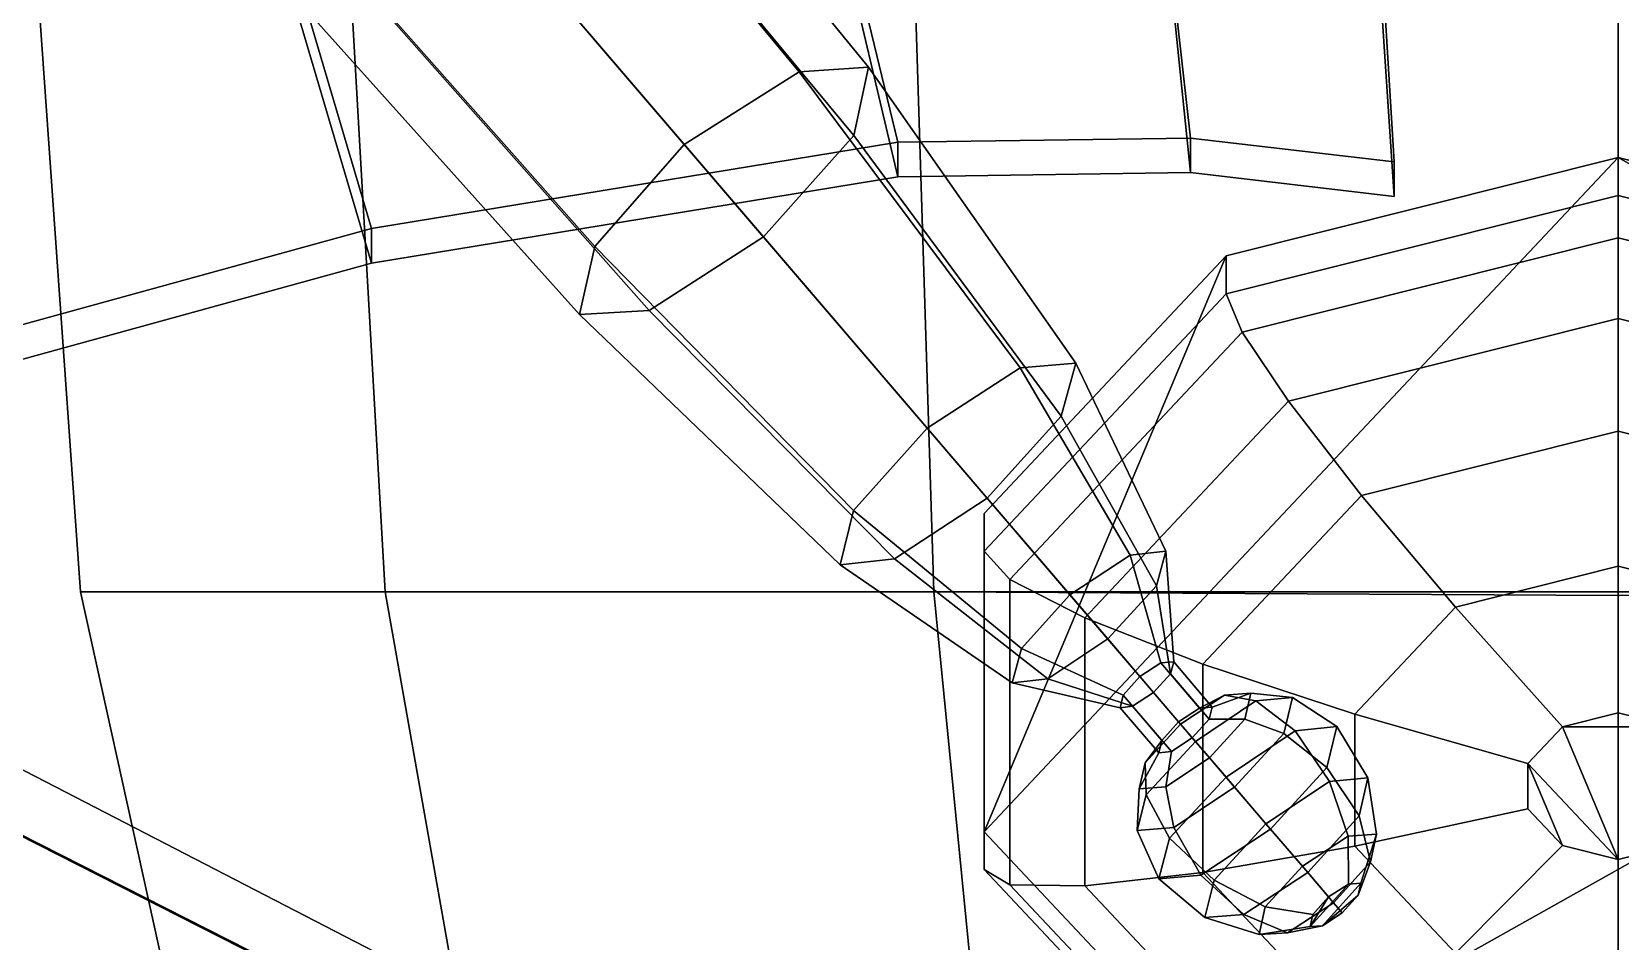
# Model space of a CAD drawing. Header units: metres. Extents: x -10 to 10, y -2.5 to 10.2.
# Drawn here: x -0.807 to -0.003, y -0.567 to -0.106 of the extents above; entities that cross this region are included whole.
import ezdxf

# ---------------------------------------------------------------- set-up
doc = ezdxf.new("R2010")
doc.units = ezdxf.units.M
for name, color, linetype in [('FOOTBASE', 9, 'CONTINUOUS'), ('LEG$C', 11, 'CONTINUOUS'), ('LEG$D', 17, 'CONTINUOUS'), ('THORAX', 15, 'CONTINUOUS'), ('WINGFRNT', 16, 'CONTINUOUS')]:
    doc.layers.add(name, color=color, linetype=linetype)

msp = doc.modelspace()

# ---------------------------------------------------------------- linework, layer by layer
at = {"layer": 'FOOTBASE', "color": 9}
for points in [[(-0.004413, -0.170085, -0.776686), (-0.325005, -0.511234, -0.70495), (-0.20255, -0.641537, -0.677549), (0.316179, -0.350165, -0.738819)], [(-0.325005, -0.511234, -0.70495), (-0.004413, -0.170085, -0.776686), (-0.20255, -0.219855, -0.766219)], [(-0.004413, -0.18922, -0.867699), (-0.20255, -0.238996, -0.857236), (-0.20255, -0.219855, -0.766219), (-0.004413, -0.170085, -0.776686)], [(0.193724, -0.238996, -0.857236), (-0.004413, -0.18922, -0.867699), (-0.004413, -0.170085, -0.776686), (0.193724, -0.219855, -0.766219)], [(0.193724, -0.219855, -0.766219), (-0.004413, -0.170085, -0.776686), (0.316179, -0.350165, -0.738819)], [(-0.004413, -0.18922, -0.867699), (-0.004413, -0.210697, -0.917403), (-0.194524, -0.25845, -0.907361), (-0.20255, -0.238996, -0.857236)], [(0.193724, -0.238996, -0.857236), (0.185698, -0.25845, -0.907361), (-0.004413, -0.210697, -0.917403), (-0.004413, -0.18922, -0.867699)], [(-0.004413, -0.210697, -0.917403), (-0.004413, -0.25154, -0.958631), (-0.171096, -0.293414, -0.949828), (-0.194524, -0.25845, -0.907361)], [(0.185698, -0.25845, -0.907361), (0.16227, -0.293414, -0.949828), (-0.004413, -0.25154, -0.958631), (-0.004413, -0.210697, -0.917403)], [(-0.20255, -0.238996, -0.857236), (-0.325005, -0.3693, -0.829834), (-0.325005, -0.350165, -0.738819), (-0.20255, -0.219855, -0.766219)], [(-0.325005, -0.350165, -0.738819), (-0.325005, -0.511234, -0.70495), (-0.20255, -0.219855, -0.766219)], [(-0.20255, -0.238996, -0.857236), (-0.194524, -0.25845, -0.907361), (-0.312018, -0.383482, -0.881069), (-0.325005, -0.3693, -0.829834)], [(-0.004413, -0.25154, -0.958631), (-0.004413, -0.308459, -0.988062), (-0.134165, -0.341051, -0.981203), (-0.171096, -0.293414, -0.949828)], [(0.16227, -0.293414, -0.949828), (0.125339, -0.341051, -0.981203), (-0.004413, -0.308459, -0.988062), (-0.004413, -0.25154, -0.958631)], [(-0.194524, -0.25845, -0.907361), (-0.171096, -0.293414, -0.949828), (-0.274112, -0.403038, -0.926778), (-0.312018, -0.383482, -0.881069)], [(-0.171096, -0.293414, -0.949828), (-0.134165, -0.341051, -0.981203), (-0.214356, -0.426385, -0.963264), (-0.274112, -0.403038, -0.926778)], [(-0.004413, -0.308459, -0.988062), (-0.004413, -0.376819, -1.0033), (-0.086721, -0.397498, -0.998945), (-0.134165, -0.341051, -0.981203)], [(0.125339, -0.341051, -0.981203), (0.077896, -0.397498, -0.998945), (-0.004413, -0.376819, -1.0033), (-0.004413, -0.308459, -0.988062)], [(-0.134165, -0.341051, -0.981203), (-0.086721, -0.397498, -0.998945), (-0.137591, -0.451632, -0.987562), (-0.214356, -0.426385, -0.963264)], [(-0.325005, -0.3693, -0.829834), (-0.325005, -0.530368, -0.795965), (-0.325005, -0.511234, -0.70495), (-0.325005, -0.350165, -0.738819)], [(0.316179, -0.350165, -0.738819), (-0.20255, -0.641537, -0.677549), (0.316179, -0.511234, -0.70495)], [(-0.325005, -0.3693, -0.829834), (-0.312018, -0.383482, -0.881069), (-0.312018, -0.538025, -0.848572), (-0.325005, -0.530368, -0.795965)], [(-0.004413, -0.376819, -1.0033), (-0.004413, -0.451103, -1.00311), (-0.032611, -0.458187, -1.00161), (-0.086721, -0.397498, -0.998945)], [(0.077896, -0.397498, -0.998945), (0.023785, -0.458187, -1.00161), (-0.004413, -0.451103, -1.00311), (-0.004413, -0.376819, -1.0033)], [(-0.312018, -0.383482, -0.881069), (-0.274112, -0.403038, -0.926778), (-0.274112, -0.53854, -0.898283), (-0.312018, -0.538025, -0.848572)], [(-0.086721, -0.397498, -0.998945), (-0.032611, -0.458187, -1.00161), (-0.050038, -0.476735, -0.99772), (-0.137591, -0.451632, -0.987562)], [(-0.274112, -0.403038, -0.926778), (-0.214356, -0.426385, -0.963264), (-0.214356, -0.531862, -0.941084), (-0.274112, -0.53854, -0.898283)], [(-0.214356, -0.426385, -0.963264), (-0.137591, -0.451632, -0.987562), (-0.137591, -0.518542, -0.973495), (-0.214356, -0.531862, -0.941084)], [(-0.137591, -0.451632, -0.987562), (-0.050038, -0.476735, -0.99772), (-0.050038, -0.499655, -0.992898), (-0.137591, -0.518542, -0.973495)], [(-0.004413, -0.451103, -1.00311), (0.023785, -0.458187, -1.00161), (-0.032611, -0.458187, -1.00161)], [(-0.032611, -0.458187, -1.00161), (-0.004413, -0.525286, -0.987511), (-0.050038, -0.476735, -0.99772)], [(0.023785, -0.458187, -1.00161), (0.023785, -0.518202, -0.988997), (-0.004413, -0.525286, -0.987511), (-0.032611, -0.458187, -1.00161)], [(-0.050038, -0.499655, -0.992898), (-0.050038, -0.476735, -0.99772), (-0.032611, -0.518202, -0.988997)], [(-0.032611, -0.518202, -0.988997), (-0.050038, -0.476735, -0.99772), (-0.004413, -0.525286, -0.987511)], [(-0.137591, -0.518542, -0.973495), (-0.050038, -0.499655, -0.992898), (-0.032611, -0.518202, -0.988997), (-0.086721, -0.572669, -0.962111)], [(-0.325005, -0.530368, -0.795965), (-0.20255, -0.66068, -0.768564), (-0.20255, -0.641537, -0.677549), (-0.325005, -0.511234, -0.70495)], [(-0.004413, -0.691314, -0.667083), (0.316179, -0.511234, -0.70495), (-0.20255, -0.641537, -0.677549)], [(0.193724, -0.641537, -0.677549), (0.316179, -0.511234, -0.70495), (-0.004413, -0.691314, -0.667083)], [(-0.214356, -0.531862, -0.941084), (-0.137591, -0.518542, -0.973495), (-0.086721, -0.572669, -0.962111), (-0.134165, -0.617197, -0.923138)], [(-0.086721, -0.572669, -0.962111), (-0.032611, -0.518202, -0.988997), (-0.004413, -0.525286, -0.987511), (-0.004413, -0.593348, -0.957761)], [(-0.004413, -0.593348, -0.957761), (-0.004413, -0.525286, -0.987511), (0.023785, -0.518202, -0.988997), (0.077896, -0.572669, -0.962111)], [(-0.325005, -0.530368, -0.795965), (-0.312018, -0.538025, -0.848572), (-0.194524, -0.663057, -0.822279), (-0.20255, -0.66068, -0.768564)], [(-0.312018, -0.538025, -0.848572), (-0.274112, -0.53854, -0.898283), (-0.171096, -0.648157, -0.875233), (-0.194524, -0.663057, -0.822279)], [(-0.274112, -0.53854, -0.898283), (-0.214356, -0.531862, -0.941084), (-0.134165, -0.617197, -0.923138), (-0.171096, -0.648157, -0.875233)]]:
    msp.add_3dface(points, dxfattribs=at)
at = {"layer": 'LEG$C', "color": 11}
for points in [[(-0.476666, -0.163464, -0.98262), (-0.657388, 0.047691, -0.901943), (-0.595219, 0.086405, -0.875011), (-0.418594, -0.126679, -0.957529)], [(-0.418594, -0.126679, -0.957529), (-0.595219, 0.086405, -0.875011), (-0.556468, 0.08725, -0.809727), (-0.383428, -0.124426, -0.897458)], [(-0.383428, -0.124426, -0.897458), (-0.556468, 0.08725, -0.809727), (-0.565111, 0.051223, -0.744055), (-0.390998, -0.158925, -0.835288)], [(-0.390998, -0.158925, -0.835288), (-0.565111, 0.051223, -0.744055), (-0.614805, -0.002068, -0.716737), (-0.436639, -0.210236, -0.808569)], [(-0.521977, -0.21516, -0.957531), (-0.705237, -0.007756, -0.875013), (-0.657388, 0.047691, -0.901943), (-0.476666, -0.163464, -0.98262)], [(-0.529633, -0.249559, -0.897461), (-0.712057, -0.045914, -0.80973), (-0.705237, -0.007756, -0.875013), (-0.521977, -0.21516, -0.957531)], [(-0.436639, -0.210236, -0.808569), (-0.614805, -0.002068, -0.716737), (-0.675129, -0.042937, -0.744058), (-0.494381, -0.247407, -0.835291)], [(-0.494381, -0.247407, -0.835291), (-0.675129, -0.042937, -0.744058), (-0.712057, -0.045914, -0.80973), (-0.529633, -0.249559, -0.897461)], [(-0.353881, -0.306925, -1.03357), (-0.476666, -0.163464, -0.98262), (-0.418594, -0.126679, -0.957529), (-0.306883, -0.276537, -1.01277)], [(-0.306883, -0.276537, -1.01277), (-0.418594, -0.126679, -0.957529), (-0.383428, -0.124426, -0.897458), (-0.278728, -0.274103, -0.962275)], [(-0.278728, -0.274103, -0.962275), (-0.383428, -0.124426, -0.897458), (-0.390998, -0.158925, -0.835288), (-0.286026, -0.30091, -0.910095)], [(-0.286026, -0.30091, -0.910095), (-0.390998, -0.158925, -0.835288), (-0.436639, -0.210236, -0.808569), (-0.323501, -0.342426, -0.887172)], [(-0.391162, -0.348668, -1.01278), (-0.521977, -0.21516, -0.957531), (-0.476666, -0.163464, -0.98262), (-0.353881, -0.306925, -1.03357)], [(-0.397916, -0.376112, -0.962277), (-0.529633, -0.249559, -0.897461), (-0.521977, -0.21516, -0.957531), (-0.391162, -0.348668, -1.01278)], [(-0.323501, -0.342426, -0.887172), (-0.436639, -0.210236, -0.808569), (-0.494381, -0.247407, -0.835291), (-0.370304, -0.373041, -0.910096)], [(-0.370304, -0.373041, -0.910096), (-0.494381, -0.247407, -0.835291), (-0.529633, -0.249559, -0.897461), (-0.397916, -0.376112, -0.962277)], [(-0.281612, -0.391366, -1.01728), (-0.353881, -0.306925, -1.03357), (-0.306883, -0.276537, -1.01277), (-0.251124, -0.371313, -1.00351)], [(-0.251124, -0.371313, -1.00351), (-0.306883, -0.276537, -1.01277), (-0.278728, -0.274103, -0.962275), (-0.233111, -0.369297, -0.969728)], [(-0.233111, -0.369297, -0.969728), (-0.278728, -0.274103, -0.962275), (-0.286026, -0.30091, -0.910095), (-0.237853, -0.38682, -0.935246)], [(-0.237853, -0.38682, -0.935246), (-0.286026, -0.30091, -0.910095), (-0.323501, -0.342426, -0.887172), (-0.262544, -0.413648, -0.920097)], [(-0.306133, -0.418392, -1.00351), (-0.391162, -0.348668, -1.01278), (-0.353881, -0.306925, -1.03357), (-0.281612, -0.391366, -1.01728)], [(-0.262544, -0.413648, -0.920097), (-0.323501, -0.342426, -0.887172), (-0.370304, -0.373041, -0.910096), (-0.292862, -0.4339, -0.935247)], [(-0.310906, -0.435878, -0.96973), (-0.397916, -0.376112, -0.962277), (-0.391162, -0.348668, -1.01278), (-0.306133, -0.418392, -1.00351)], [(-0.235635, -0.42575, -0.974829), (-0.251124, -0.371313, -1.00351), (-0.233111, -0.369297, -0.969728), (-0.229175, -0.425289, -0.962996)], [(-0.229175, -0.425289, -0.962996), (-0.233111, -0.369297, -0.969728), (-0.237853, -0.38682, -0.935246), (-0.230833, -0.431363, -0.950821)], [(-0.292862, -0.4339, -0.935247), (-0.370304, -0.373041, -0.910096), (-0.397916, -0.376112, -0.962277), (-0.310906, -0.435878, -0.96973)], [(-0.246251, -0.432683, -0.979514), (-0.281612, -0.391366, -1.01728), (-0.251124, -0.371313, -1.00351), (-0.235635, -0.42575, -0.974829)], [(-0.254739, -0.442101, -0.97483), (-0.306133, -0.418392, -1.00351), (-0.281612, -0.391366, -1.01728), (-0.246251, -0.432683, -0.979514)], [(-0.230833, -0.431363, -0.950821), (-0.237853, -0.38682, -0.935246), (-0.262544, -0.413648, -0.920097), (-0.239339, -0.44076, -0.94557)], [(-0.239339, -0.44076, -0.94557), (-0.262544, -0.413648, -0.920097), (-0.292862, -0.4339, -0.935247), (-0.249937, -0.447714, -0.950821)], [(-0.256193, -0.448414, -0.962997), (-0.310906, -0.435878, -0.96973), (-0.306133, -0.418392, -1.00351), (-0.254739, -0.442101, -0.97483)], [(-0.246251, -0.432683, -0.979514), (-0.235635, -0.42575, -0.974829), (-0.216053, -0.44863, -0.966111), (-0.226693, -0.455535, -0.970788)], [(-0.235635, -0.42575, -0.974829), (-0.229175, -0.425289, -0.962996), (-0.209639, -0.448115, -0.954419), (-0.216053, -0.44863, -0.966111)], [(-0.229175, -0.425289, -0.962996), (-0.230833, -0.431363, -0.950821), (-0.21121, -0.45429, -0.942297), (-0.209639, -0.448115, -0.954419)], [(-0.254739, -0.442101, -0.97483), (-0.246251, -0.432683, -0.979514), (-0.226693, -0.455535, -0.970788), (-0.235158, -0.464981, -0.966112)], [(-0.230833, -0.431363, -0.950821), (-0.239339, -0.44076, -0.94557), (-0.219778, -0.463615, -0.937195), (-0.21121, -0.45429, -0.942297)], [(-0.249937, -0.447714, -0.950821), (-0.292862, -0.4339, -0.935247), (-0.310906, -0.435878, -0.96973), (-0.256193, -0.448414, -0.962997)], [(-0.239339, -0.44076, -0.94557), (-0.249937, -0.447714, -0.950821), (-0.230314, -0.47064, -0.942298), (-0.219778, -0.463615, -0.937195)], [(-0.216053, -0.44863, -0.966111), (-0.209639, -0.448115, -0.954419), (-0.190106, -0.441073, -0.953511), (-0.203544, -0.442127, -0.977973)], [(-0.209639, -0.448115, -0.954419), (-0.21121, -0.45429, -0.942297), (-0.193216, -0.454197, -0.928449), (-0.190106, -0.441073, -0.953511)], [(-0.203544, -0.442127, -0.977973), (-0.190106, -0.441073, -0.953511), (-0.169095, -0.443315, -0.950141), (-0.187569, -0.445017, -0.984486)], [(-0.190106, -0.441073, -0.953511), (-0.193216, -0.454197, -0.928449), (-0.173515, -0.46144, -0.915041), (-0.169095, -0.443315, -0.950141)], [(-0.256193, -0.448414, -0.962997), (-0.254739, -0.442101, -0.97483), (-0.235158, -0.464981, -0.966112), (-0.236657, -0.471239, -0.954419)], [(-0.249937, -0.447714, -0.950821), (-0.256193, -0.448414, -0.962997), (-0.236657, -0.471239, -0.954419), (-0.230314, -0.47064, -0.942298)], [(-0.226693, -0.455535, -0.970788), (-0.216053, -0.44863, -0.966111), (-0.203544, -0.442127, -0.977973), (-0.225668, -0.456733, -0.987876)], [(-0.225668, -0.456733, -0.987876), (-0.203544, -0.442127, -0.977973), (-0.187569, -0.445017, -0.984486), (-0.218189, -0.46547, -0.998453)], [(-0.218189, -0.46547, -0.998453), (-0.187569, -0.445017, -0.984486), (-0.167703, -0.460093, -0.983754), (-0.202691, -0.483577, -0.999835)], [(-0.187569, -0.445017, -0.984486), (-0.169095, -0.443315, -0.950141), (-0.146665, -0.458013, -0.944245), (-0.167703, -0.460093, -0.983754)], [(-0.169095, -0.443315, -0.950141), (-0.173515, -0.46144, -0.915041), (-0.151773, -0.478707, -0.903944), (-0.146665, -0.458013, -0.944245)], [(-0.235158, -0.464981, -0.966112), (-0.226693, -0.455535, -0.970788), (-0.225668, -0.456733, -0.987876), (-0.243514, -0.476336, -0.977974)], [(-0.243514, -0.476336, -0.977974), (-0.225668, -0.456733, -0.987876), (-0.218189, -0.46547, -0.998453), (-0.243124, -0.492566, -0.984488)], [(-0.21121, -0.45429, -0.942297), (-0.219778, -0.463615, -0.937195), (-0.211053, -0.473811, -0.917922), (-0.193216, -0.454197, -0.928449)], [(-0.193216, -0.454197, -0.928449), (-0.211053, -0.473811, -0.917922), (-0.198336, -0.488669, -0.900318), (-0.173515, -0.46144, -0.915041)], [(-0.236657, -0.471239, -0.954419), (-0.235158, -0.464981, -0.966112), (-0.243514, -0.476336, -0.977974), (-0.246631, -0.489451, -0.953513)], [(-0.243124, -0.492566, -0.984488), (-0.218189, -0.46547, -0.998453), (-0.202691, -0.483577, -0.999835), (-0.231298, -0.514521, -0.983756)], [(-0.219778, -0.463615, -0.937195), (-0.230314, -0.47064, -0.942298), (-0.233185, -0.488405, -0.92845), (-0.211053, -0.473811, -0.917922)], [(-0.202691, -0.483577, -0.999835), (-0.167703, -0.460093, -0.983754), (-0.15036, -0.485698, -0.973383), (-0.182499, -0.50717, -0.98802)], [(-0.173515, -0.46144, -0.915041), (-0.198336, -0.488669, -0.900318), (-0.180189, -0.509873, -0.887062), (-0.151773, -0.478707, -0.903944)], [(-0.167703, -0.460093, -0.983754), (-0.146665, -0.458013, -0.944245), (-0.130913, -0.483973, -0.937471), (-0.15036, -0.485698, -0.973383)], [(-0.146665, -0.458013, -0.944245), (-0.151773, -0.478707, -0.903944), (-0.135403, -0.503175, -0.900903), (-0.130913, -0.483973, -0.937471)], [(-0.230314, -0.47064, -0.942298), (-0.236657, -0.471239, -0.954419), (-0.246631, -0.489451, -0.953513), (-0.233185, -0.488405, -0.92845)], [(-0.211053, -0.473811, -0.917922), (-0.233185, -0.488405, -0.92845), (-0.22907, -0.508988, -0.915042), (-0.198336, -0.488669, -0.900318)], [(-0.246631, -0.489451, -0.953513), (-0.243514, -0.476336, -0.977974), (-0.243124, -0.492566, -0.984488), (-0.24766, -0.510556, -0.950142)], [(-0.151773, -0.478707, -0.903944), (-0.180189, -0.509873, -0.887062), (-0.161369, -0.531863, -0.885603), (-0.135403, -0.503175, -0.900903)], [(-0.233185, -0.488405, -0.92845), (-0.246631, -0.489451, -0.953513), (-0.24766, -0.510556, -0.950142), (-0.22907, -0.508988, -0.915042)], [(-0.231298, -0.514521, -0.983756), (-0.202691, -0.483577, -0.999835), (-0.182499, -0.50717, -0.98802), (-0.208676, -0.535609, -0.973385)], [(-0.198336, -0.488669, -0.900318), (-0.22907, -0.508988, -0.915042), (-0.215368, -0.533135, -0.903945), (-0.180189, -0.509873, -0.887062)], [(-0.182499, -0.50717, -0.98802), (-0.15036, -0.485698, -0.973383), (-0.140871, -0.513345, -0.958491), (-0.164095, -0.528675, -0.968947)], [(-0.15036, -0.485698, -0.973383), (-0.130913, -0.483973, -0.937471), (-0.126663, -0.512356, -0.93298), (-0.140871, -0.513345, -0.958491)], [(-0.130913, -0.483973, -0.937471), (-0.135403, -0.503175, -0.900903), (-0.129718, -0.526376, -0.907132), (-0.126663, -0.512356, -0.93298)], [(-0.24766, -0.510556, -0.950142), (-0.243124, -0.492566, -0.984488), (-0.231298, -0.514521, -0.983756), (-0.236601, -0.534986, -0.944247)], [(-0.135403, -0.503175, -0.900903), (-0.161369, -0.531863, -0.885603), (-0.148334, -0.547092, -0.896336), (-0.129718, -0.526376, -0.907132)], [(-0.22907, -0.508988, -0.915042), (-0.24766, -0.510556, -0.950142), (-0.236601, -0.534986, -0.944247), (-0.215368, -0.533135, -0.903945)], [(-0.180189, -0.509873, -0.887062), (-0.215368, -0.533135, -0.903945), (-0.19372, -0.553087, -0.900905), (-0.161369, -0.531863, -0.885603)], [(-0.208676, -0.535609, -0.973385), (-0.182499, -0.50717, -0.98802), (-0.164095, -0.528675, -0.968947), (-0.182828, -0.549254, -0.958492)], [(-0.164095, -0.528675, -0.968947), (-0.140871, -0.513345, -0.958491), (-0.140774, -0.537631, -0.943663), (-0.150812, -0.544196, -0.948176)], [(-0.140871, -0.513345, -0.958491), (-0.126663, -0.512356, -0.93298), (-0.134606, -0.537261, -0.932713), (-0.140774, -0.537631, -0.943663)], [(-0.126663, -0.512356, -0.93298), (-0.129718, -0.526376, -0.907132), (-0.135901, -0.543323, -0.921676), (-0.134606, -0.537261, -0.932713)], [(-0.236601, -0.534986, -0.944247), (-0.231298, -0.514521, -0.983756), (-0.208676, -0.535609, -0.973385), (-0.213385, -0.554558, -0.937473)], [(-0.182828, -0.549254, -0.958492), (-0.164095, -0.528675, -0.968947), (-0.150812, -0.544196, -0.948176), (-0.158848, -0.553099, -0.943663)], [(-0.129718, -0.526376, -0.907132), (-0.148334, -0.547092, -0.896336), (-0.143919, -0.55225, -0.917075), (-0.135901, -0.543323, -0.921676)], [(-0.215368, -0.533135, -0.903945), (-0.236601, -0.534986, -0.944247), (-0.213385, -0.554558, -0.937473), (-0.19372, -0.553087, -0.900905)], [(-0.213385, -0.554558, -0.937473), (-0.208676, -0.535609, -0.973385), (-0.182828, -0.549254, -0.958492), (-0.185998, -0.563139, -0.932982)], [(-0.161369, -0.531863, -0.885603), (-0.19372, -0.553087, -0.900905), (-0.171675, -0.562286, -0.907133), (-0.148334, -0.547092, -0.896336)], [(-0.160166, -0.559136, -0.932714), (-0.140774, -0.537631, -0.943663), (-0.134606, -0.537261, -0.932713), (-0.153976, -0.558793, -0.921676)], [(-0.140774, -0.537631, -0.943663), (-0.160166, -0.559136, -0.932714), (-0.150812, -0.544196, -0.948176)], [(-0.153976, -0.558793, -0.921676), (-0.134606, -0.537261, -0.932713), (-0.135901, -0.543323, -0.921676)], [(-0.158848, -0.553099, -0.943663), (-0.150812, -0.544196, -0.948176), (-0.160166, -0.559136, -0.932714)], [(-0.143919, -0.55225, -0.917075), (-0.153976, -0.558793, -0.921676), (-0.135901, -0.543323, -0.921676)], [(-0.19372, -0.553087, -0.900905), (-0.213385, -0.554558, -0.937473), (-0.185998, -0.563139, -0.932982), (-0.171675, -0.562286, -0.907133)], [(-0.185998, -0.563139, -0.932982), (-0.182828, -0.549254, -0.958492), (-0.158848, -0.553099, -0.943663), (-0.160166, -0.559136, -0.932714)], [(-0.148334, -0.547092, -0.896336), (-0.171675, -0.562286, -0.907133), (-0.153976, -0.558793, -0.921676), (-0.143919, -0.55225, -0.917075)], [(-0.171675, -0.562286, -0.907133), (-0.185998, -0.563139, -0.932982), (-0.160166, -0.559136, -0.932714), (-0.153976, -0.558793, -0.921676)]]:
    msp.add_3dface(points, dxfattribs=at)
at = {"layer": 'LEG$D', "color": 17}
for points in [[(-0.629051, -0.606407, -0.816219), (-0.875813, -0.481071, -0.733701), (-0.84059, -0.464895, -0.668417), (-0.597676, -0.590364, -0.756148)], [(-0.597676, -0.590364, -0.756148), (-0.84059, -0.464895, -0.668417), (-0.834203, -0.50139, -0.602746), (-0.590912, -0.62503, -0.693979)], [(-0.66772, -0.663242, -0.841311), (-0.917475, -0.541305, -0.760633), (-0.875813, -0.481071, -0.733701), (-0.629051, -0.606407, -0.816219)], [(-0.590912, -0.62503, -0.693979), (-0.834203, -0.50139, -0.602746), (-0.858624, -0.570041, -0.575428), (-0.6124, -0.690254, -0.66726)], [(-0.688753, -0.728689, -0.816221), (-0.939347, -0.611201, -0.733703), (-0.917475, -0.541305, -0.760633), (-0.66772, -0.663242, -0.841311)]]:
    msp.add_3dface(points, dxfattribs=at)
at = {"layer": 'THORAX', "color": 15}
for points in [[(-0.627969, -0.389724, 0.890343), (-0.64663, -0.060265, 0.809447), (-0.805245, -0.060265, 0.412619), (-0.781971, -0.389724, 0.488056)], [(-0.781971, -0.389724, 0.488056), (-0.805245, -0.060265, 0.412619), (-0.805245, -0.060265, -0.093251), (-0.781971, -0.389724, -0.049623)], [(-0.781971, -0.389724, -0.049623), (-0.805245, -0.060265, -0.093251), (-0.646631, -0.060265, -0.577718), (-0.627969, -0.389724, -0.538387)], [(-0.627969, -0.389724, -0.538387), (-0.646631, -0.060265, -0.577718), (-0.360817, -0.060265, -0.841255), (-0.35046, -0.389724, -0.793426)], [(-0.35046, -0.389724, 1.07139), (-0.360816, -0.060265, 0.997111), (-0.64663, -0.060265, 0.809447), (-0.627969, -0.389724, 0.890343)], [(-0.35046, -0.389724, -0.793426), (-0.360817, -0.060265, -0.841255), (-0.004413, -0.060265, -0.89254), (-0.004413, -0.389724, -0.851501)], [(-0.004413, -0.391741, 1.1007), (-0.004413, -0.065065, 1.02715), (-0.360816, -0.060265, 0.997111), (-0.35046, -0.389724, 1.07139)], [(-0.004413, -0.389724, -0.851501), (-0.004413, -0.060265, -0.89254), (0.351991, -0.060265, -0.841255), (0.341634, -0.389724, -0.793426)], [(0.341634, -0.389724, 1.07139), (0.351991, -0.060265, 0.997111), (-0.004413, -0.065065, 1.02715), (-0.004413, -0.391741, 1.1007)], [(-0.573068, -0.700044, 0.90586), (-0.627969, -0.389724, 0.890343), (-0.781971, -0.389724, 0.488056), (-0.713515, -0.700044, 0.540271)], [(-0.713515, -0.700044, 0.540271), (-0.781971, -0.389724, 0.488056), (-0.781971, -0.389724, -0.049623), (-0.713515, -0.700044, 0.000688)], [(-0.713515, -0.700044, 0.000688), (-0.781971, -0.389724, -0.049623), (-0.627969, -0.389724, -0.538387), (-0.573068, -0.700044, -0.46097)], [(-0.319992, -0.700044, 1.07024), (-0.35046, -0.389724, 1.07139), (-0.627969, -0.389724, 0.890343), (-0.573068, -0.700044, 0.90586)], [(-0.573068, -0.700044, -0.46097), (-0.627969, -0.389724, -0.538387), (-0.35046, -0.389724, -0.793426), (-0.319993, -0.700044, -0.721132)], [(-0.004413, -0.696302, 1.09992), (-0.004413, -0.391741, 1.1007), (-0.35046, -0.389724, 1.07139), (-0.319992, -0.700044, 1.07024)], [(-0.319993, -0.700044, -0.721132), (-0.35046, -0.389724, -0.793426), (-0.004413, -0.389724, -0.851501), (-0.004413, -0.700044, -0.796096)], [(-0.004413, -0.700044, -0.796096), (-0.004413, -0.389724, -0.851501), (0.341634, -0.389724, -0.793426), (0.311167, -0.700044, -0.721132)], [(0.311167, -0.700044, 1.07024), (0.341634, -0.389724, 1.07139), (-0.004413, -0.391741, 1.1007), (-0.004413, -0.696302, 1.09992)]]:
    msp.add_3dface(points, dxfattribs=at)
at = {"layer": 'WINGFRNT', "color": 16}
for points in [[(-0.634858, -0.205984, 1.14207), (-0.879107, 0.620435, 0.825808), (-1.091, 0.659013, 0.811037), (-1.67163, -0.491473, 1.25128)], [(-1.67163, -0.508964, 1.21941), (-1.09099, 0.641522, 0.779159), (-0.879105, 0.602945, 0.79393), (-0.634856, -0.223475, 1.1102)], [(-0.879107, 0.620435, 0.825808), (-0.634858, -0.205984, 1.14207), (-0.36872, -0.16228, 1.12536), (-0.507696, 0.411878, 0.905635)], [(-0.634856, -0.223475, 1.1102), (-0.879105, 0.602945, 0.79393), (-0.504459, 0.394388, 0.873756), (-0.368718, -0.17977, 1.09348)], [(-0.507696, 0.411878, 0.905635), (-0.36872, -0.16228, 1.12536), (-0.220697, -0.160228, 1.07181), (-0.276846, 0.340745, 0.92005)], [(-0.368718, -0.17977, 1.09348), (-0.504459, 0.394388, 0.873756), (-0.272157, 0.323254, 0.891865), (-0.220694, -0.177718, 1.03993)], [(-0.276846, 0.340745, 0.92005), (-0.220697, -0.160228, 1.07181), (-0.117588, -0.172332, 1.00984), (-0.14824, 0.328641, 0.879144)], [(-0.220694, -0.177718, 1.03993), (-0.272157, 0.323254, 0.891865), (-0.151005, 0.311149, 0.845538), (-0.117586, -0.189823, 0.977964)], [(-0.117586, -0.189823, 0.977964), (-0.151005, 0.311149, 0.845538), (-0.14824, 0.328641, 0.879144), (-0.117588, -0.172332, 1.00984)], [(-0.36872, -0.16228, 1.12536), (-0.368718, -0.17977, 1.09348), (-0.220694, -0.177718, 1.03993), (-0.220697, -0.160228, 1.07181)], [(-0.220697, -0.160228, 1.07181), (-0.220694, -0.177718, 1.03993), (-0.117586, -0.189823, 0.977964), (-0.117588, -0.172332, 1.00984)], [(-0.634858, -0.205984, 1.14207), (-0.634856, -0.223475, 1.1102), (-0.368718, -0.17977, 1.09348), (-0.36872, -0.16228, 1.12536)], [(-1.67163, -0.508964, 1.21941), (-0.634856, -0.223475, 1.1102), (-0.634858, -0.205984, 1.14207), (-1.67163, -0.491473, 1.25128)]]:
    msp.add_3dface(points, dxfattribs=at)

doc.saveas('drawing.dxf')
